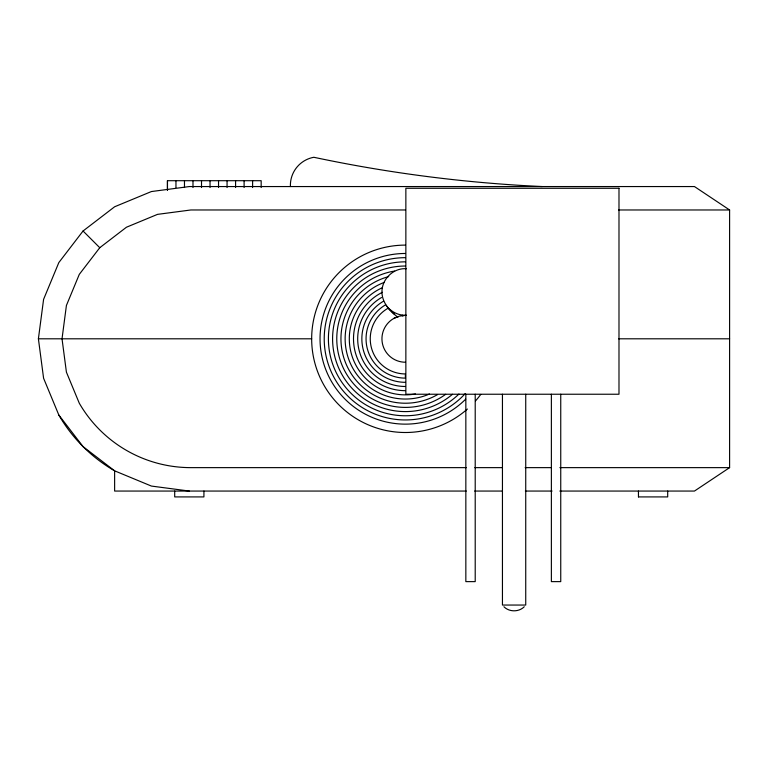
<?xml version="1.0" encoding="UTF-8"?>
<svg xmlns="http://www.w3.org/2000/svg" width="768" height="768" viewBox="0 0 768 768"><rect width="100%" height="100%" fill="white"/><g stroke="black" fill="none" stroke-linecap="round" stroke-linejoin="round"><path stroke-width="1.15" d="M189.322 491.059L151.402 486.067L114.624 470.832L83.05 446.611L58.829 415.037L43.594 378.269L38.4 338.803L43.594 299.347L58.829 262.579L83.05 231.005L114.624 206.774L151.402 191.549L189.322 186.557L694.464 186.557L729.6 209.971L729.6 467.635L694.464 491.059L559.814 491.059M405.322 209.971L190.858 209.971L157.517 214.368L126.442 227.232L99.763 247.709L79.286 274.387L66.413 305.462L62.026 338.803L66.413 372.154L79.286 403.219A128.832 128.832 0 0 0 190.858 467.635L466.426 467.635M524.256 606.749C518.899 612.182 509.28 612.182 503.923 606.749M393.658 318.518L399.302 316.176L405.37 315.379M618.595 209.971L729.6 209.971M406.397 268.733C394.618 267.773 383.654 277.315 382.147 288.893C380.525 300.797 388.982 310.637 397.92 317.203M386.774 306.211C391.488 311.981 398.832 315.782 406.378 315.178M38.4 338.803L311.674 338.803M618.624 338.803L729.6 338.803M474.816 467.635L502.368 467.635M525.139 467.635L551.501 467.635M559.882 467.635L729.6 467.635M466.291 491.059L114.624 491.059L114.624 470.832A152.458 152.458 0 0 1 58.829 415.037M474.682 491.059L502.262 491.059M525.37 491.059L552.067 491.059M638.448 496.915L667.699 496.915L667.699 491.059M387.802 307.805L390.931 310.848M391.958 311.875L394.608 314.448M83.05 231.005L99.763 247.709M402.298 315.178L402.845 316.032M638.448 491.059L638.467 496.915M560.746 394.234L560.746 581.626L551.376 581.626L551.376 394.234M525.734 394.234L525.734 605.05L502.445 605.05L502.445 394.234M475.21 394.234L475.21 581.626L465.84 581.626L465.84 394.234M261.168 187.526L261.168 180.701L167.434 180.701L167.434 190.186M252.614 180.701L252.614 187.526M244.099 180.701L244.099 187.526M235.584 180.701L235.584 187.526M227.059 180.701L227.059 187.526M218.544 180.701L218.544 187.526M210.029 180.701L210.029 187.526M203.942 491.059L203.914 496.915L174.701 496.915L174.701 491.059M201.514 180.701L201.514 187.526M192.989 180.701L192.989 187.526M184.474 180.701L184.474 187.526M175.958 180.701L175.958 187.526M167.472 180.701L167.472 190.186M290.41 186.557A28.522 28.522 0 0 1 313.834 157.277A1416.912 1416.912 0 0 0 542.208 186.557M480.758 394.435A93.696 93.696 0 0 1 475.594 400.819M467.386 409.037A93.696 93.696 0 0 1 317.731 371.962A93.696 93.696 0 0 1 405.37 245.107M405.37 362.227A23.424 23.424 0 0 1 397.363 316.79M387.802 308.381A35.136 35.136 0 0 0 405.37 373.939L405.37 378.125A39.322 39.322 0 0 1 385.709 304.752M465.706 399.139A85.325 85.325 0 0 1 326.534 371.462A85.325 85.325 0 0 1 405.37 253.478M465.178 393.648A81.149 81.149 0 0 1 331.085 371.482A81.149 81.149 0 0 1 405.37 257.664M458.947 394.051A76.963 76.963 0 0 1 334.042 367.718A76.963 76.963 0 0 1 405.37 261.84M452.467 394.291A72.778 72.778 0 0 1 337.046 363.898A72.778 72.778 0 0 1 405.37 266.026M445.68 394.31A68.602 68.602 0 0 1 341.99 365.059A68.602 68.602 0 0 1 394.627 271.056M437.578 394.589A64.416 64.416 0 0 1 345.85 363.456A64.416 64.416 0 0 1 388.694 276.586M429.456 394.013A60.23 60.23 0 0 1 349.507 361.334A60.23 60.23 0 0 1 384.422 282.336M415.478 393.936A56.045 56.045 0 0 1 382.358 287.702M405.37 390.672A51.869 51.869 0 0 1 382.416 292.291M405.37 386.486A47.683 47.683 0 0 1 381.523 297.514M405.37 382.31A43.498 43.498 0 0 1 383.616 301.133M618.989 188.275L405.859 188.275L405.859 394.234L618.989 394.234L618.989 188.275"/></g></svg>
